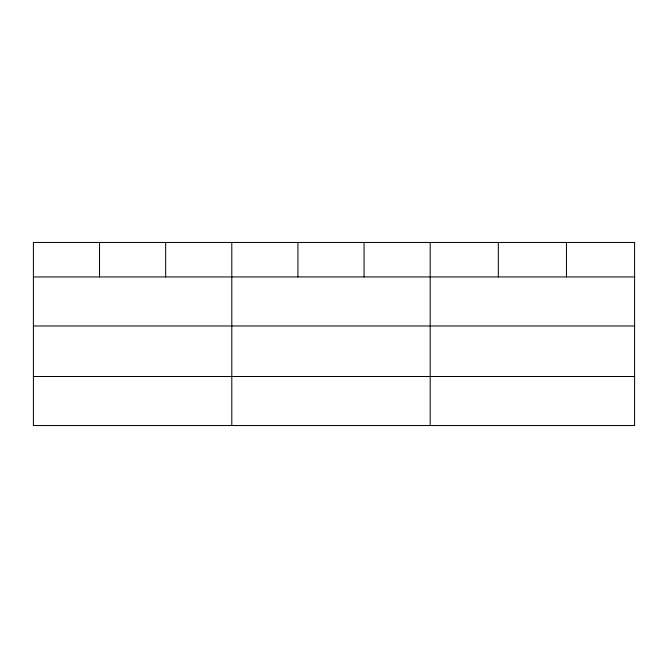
<?xml version="1.0" encoding="UTF-8"?>
<svg xmlns="http://www.w3.org/2000/svg" width="668" height="668" viewBox="0 0 668 668"><rect width="100%" height="100%" fill="white"/><g stroke="black" fill="none" stroke-linecap="round" stroke-linejoin="round"><path stroke-width="1" d="M33.4 276.936L634.6 276.936M33.4 325.976L634.6 325.976M33.4 376.501L634.6 376.501M566.464 242.467L566.464 276.936M498.328 242.467L498.328 276.936M430.192 242.467L430.192 425.533M364.06 242.467L364.06 276.936M297.928 242.467L297.928 276.936M231.796 242.467L231.796 425.533M165.664 242.467L165.664 276.936M99.532 242.467L99.532 276.936M634.6 242.467L33.4 242.467L33.4 425.533L634.6 425.533L634.6 242.467"/></g></svg>
